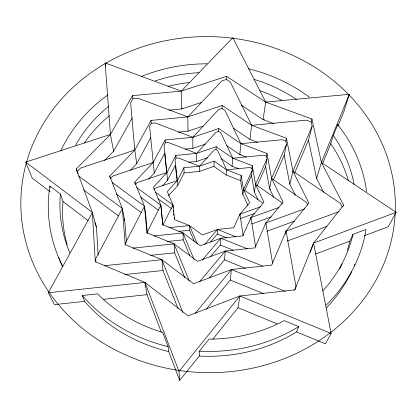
<?xml version="1.0" encoding="UTF-8"?>
<svg xmlns="http://www.w3.org/2000/svg" width="417" height="417" viewBox="0 0 417 417"><rect width="100%" height="100%" fill="white"/><g stroke="black" fill="none" stroke-linecap="round" stroke-linejoin="round"><path stroke-width="0.63" d="M188.703 162.234L196.621 161.442L196.652 153.388L168.275 142.494L165.33 142.781L164.09 145.121L167.582 180.248L162.468 185.794M177.642 185.664L177.413 180.556L175.062 159.914L175.974 158.142L178.179 157.928L199.519 166.174L199.462 171.413L184.069 172.956L177.642 185.664L168.51 195.667M199.243 356.035L199.331 351.171L209.042 339.115A148.155 133.284 2 0 0 284.243 320.642L298.702 326.605L296.534 331.906A156.625 141.634 2 0 1 199.243 356.035L179.691 380.377L168.708 351.578L168.134 346.626L162.703 332.406A148.155 133.284 2 0 1 97.573 293.865L82.279 295.502L84.604 301.371A156.625 141.634 2 0 0 168.708 351.578M226.212 175.031L213.916 166.399L214.156 161.113L199.55 166.164L214.046 150.136L216.027 149.458L217.726 150.631L226.608 169.823L226.212 175.031L240.614 180.577L242.882 194.51L247.938 205.456M216.027 149.458L216.162 146.711L196.694 153.373L215.985 132.267L218.628 131.376L220.89 132.924L232.795 158.231L232.076 166.211L238.336 168.604M218.628 131.376L218.779 128.519L192.784 137.308L165.137 139.976L153.211 162.489L134.748 182.067L134.988 183.636M246.348 157.094L239.796 154.613L240.948 143.688L224.998 110.463L222.026 108.462L222.198 105.48L187.89 116.896L221.787 80.95L226.405 79.444L230.356 82.055L251.68 125.329L249.924 139.419L257.716 142.338M226.405 79.444L226.598 76.321L181.301 91.078L232.842 37.655L265.692 102.102L263.096 119.632L273.891 123.62M210.559 241.876L217.226 234.073L217.523 229.454L233.728 227.75L239.926 214.182L249.663 202.766L243.502 189.495L241.203 175.427L226.608 169.823L214.156 161.113M210.257 256.903L220.317 245.019L220.828 238.222L242.72 235.902L250.966 217.533L263.935 202.167L255.527 184.392L252.311 165.658L232.795 158.231L216.162 146.711M209.303 278.024L224.502 259.838L225.316 251.039L254.943 247.865L265.869 222.913L283.101 202.188L271.561 178.393L267.016 153.508L240.948 143.688L218.779 128.519M240.614 180.577L241.203 175.427M206.279 309.159L230.226 280.021L231.456 269.512L271.681 265.134L286.083 231.07L308.893 203.063L292.948 171.215L286.453 138.256L251.68 125.329L222.198 105.48M239.78 215.38L239.926 214.182L260.406 206.842M242.882 194.51L243.502 189.495L252.259 170.172L251.941 168.317L252.311 165.658M244.675 190.548L251.534 175.375L252.259 170.172M258.055 199.852L254.365 191.997L255.527 184.392L267.005 158.71L266.557 156.245L267.016 153.508M250.685 219.332L250.966 217.533L278.978 207.447M212.816 339.13L238.05 307.71L239.905 295.987L294.736 289.888L313.579 243.064L343.603 205.101L321.382 162.494L311.963 119.012L265.692 102.102L226.598 76.321M257.206 185.617L265.639 166.68L266.901 159.325M286.453 138.256L285.864 141.082L286.5 144.308L271.561 178.393L269.601 188.666L273.787 197.366M265.634 224.101L265.869 222.913L304.618 208.854M273.422 179.92L284.206 155.207L286.5 144.308M295.262 195.229L289.825 184.241L292.948 171.215L312.135 126.2L311.218 121.946L311.963 119.012M294.564 173.086L308.512 140.248L312.135 126.2M285.322 234L286.083 231.07L338.958 211.685M323.649 192.19L316.566 178.393L321.382 162.494L349.337 94.31L265.692 102.102M322.675 163.454L330.738 143.735L333.313 135.462L337.754 124.615A159.747 143.797 2 0 1 366.6 191.617M337.379 125.819L337.754 124.615M349.337 94.31L343.712 112.001L338.01 125.955M310.316 252.337L310.946 250.539M311.16 249.939L313.579 243.064L396.15 212.336L321.382 162.494M343.201 206.107L343.603 205.101M294.699 290.268L295.825 287.48M347.34 250.289A145.262 131.287 2 0 0 349.879 241.141L353.011 234.302L366.058 229.428A159.747 143.797 2 0 1 326.224 305.119M162.88 225.206L172.972 205.023L167.321 191.575L177.413 180.556L183.928 167.723L199.519 166.174M167.582 180.248L175.312 165.221L177.053 180.519M262.866 266.14L225.316 251.039L197.476 261.37L174.082 243.877L146.94 232.858L144.48 206.269L125.371 243.158L125.522 245.055M247.312 248.803L220.828 238.222L200.296 245.764L182.995 232.957L162.87 224.857L160.868 205.237L153.409 187.16L167.045 172.456L175.849 155.432L196.652 153.388M148.494 179.268L154.274 173.091L164.673 153.294L166.81 173.128M285.337 291.374L231.456 269.512L193.577 283.768L161.859 259.702L125.189 244.643L122.358 208.568L95.681 258.78L95.868 262.006M130.448 170.219L136.724 163.636L150.735 137.688M188.036 131.209L187.812 116.922L151.022 120.419L151.298 123.338L149.609 126.434L154.274 173.091M110.098 177.684L109.76 176.089L134.821 150.068L151.022 120.419M396.15 212.336L388.263 226.744L364.432 235.683M84.604 301.371L54.398 304.624L48.325 292.739L92.36 212.55L95.285 261.714L144.949 282.45L188.093 315.862L239.905 295.987L331.108 333.459L325.375 343.837L296.534 331.906M104.547 160.482L113.612 151.199L132.278 117.86M168.968 110.171L181.708 108.952L181.202 91.109L132.497 95.634L132.887 98.683L130.62 102.691L134.821 150.068L136.724 163.636M77.88 173.832L76.295 168.937L110.432 134.456L132.497 95.634M179.691 380.377L178.997 371.385L239.905 295.987M195.239 313.339L231.456 269.512M199.738 281.491L225.316 251.039M202.235 260.104L220.828 238.222M204.669 244.461L217.523 229.454L236.053 236.83M192.894 137.271L218.508 109.635L222.026 108.462M154.035 189.339L155.088 188.203L177.413 180.556M135.144 184.679L137.063 182.641L167.045 172.456M182.698 107.977L181.802 108.92L201.484 102.42M110.323 178.752L112.939 176.031L153.211 162.489M77.077 171.658L80.653 168.041L134.821 150.068M315.476 254.047L349.879 241.141M287.277 241.052L326.907 226.421M217.523 229.454L202.339 234.995L189.516 225.576L174.577 219.592L172.982 205.055L173.118 207.478M267.062 231.18L294.459 221.182M251.696 223.986L271.201 216.929M240.562 218.513L254.599 213.468M199.493 171.403L213.916 166.399M196.662 161.426L207.697 157.631M185.247 149.098L192.842 148.358L205.492 144.047M203.074 126.153L187.963 131.235L178.445 132.147M50.134 191.737L32.198 178.09L25.708 162.083L110.432 134.456L105.162 62.904L181.202 91.109M48.325 292.739L144.949 282.45L178.997 371.385M103.437 299.349L147.003 294.663L161.306 332.172M124.735 274.542L162.979 270.497L178.049 308.523M167.113 241.511L183.23 239.843L189.808 255.657M132.632 248.167L174.082 243.877L189.255 280.943M150.396 255.366L174.64 252.838L184.794 277.753M104.25 265.738L161.859 259.702L182.849 312.416M169.005 227.666L189.516 225.576L197.205 243.731M178.846 231.336L189.589 230.236L194.463 241.782M153.863 235.949L182.995 232.957L194.051 259.442M226.608 169.823L249.877 167.53L251.941 168.317M240.948 143.688L282.173 139.711L285.864 141.082M241.057 154.488L239.796 154.613L226.843 145.684M232.795 158.231L263.789 155.202L266.557 156.245M151.298 123.338L155.192 122.968L192.842 137.292L192.894 148.343M251.68 125.329L306.292 120.143L311.218 121.946M264.357 119.512L263.096 119.632L241.198 105.011M132.887 98.683L138.069 98.204L187.812 116.922M217.226 234.073L226.921 237.94M220.317 245.019L233.473 250.294M224.502 259.838L245.55 268.345M230.226 280.021L263.508 293.61M238.05 307.71L276.961 323.811M233.301 128.118L249.924 139.419M292.948 171.215L340.397 203.392L342.326 207.093M271.561 178.393L306.573 202.448L307.871 205.055M270.659 189.396L269.601 188.666L265.639 166.68M255.527 184.392L281.381 202.344L282.236 204.101M221.088 158.554L232.076 166.211M243.502 189.495L262.658 202.907M155.452 192.279L172.951 204.976M157.986 198.747L171.71 208.735M136.635 187.483L160.826 205.133M140.93 197.382L158.45 210.22M112.105 182.401L144.444 206.18L134.748 182.067M116.301 194.155L141.603 212.858M78.677 176L122.311 208.448L109.76 176.089M83.447 189.745L118.574 216.027M25.708 162.083L92.298 212.389L76.295 168.937M62.8 266.588A159.747 143.797 2 0 1 49.904 186.076L60.413 194.046L63.03 201.541A145.262 131.287 2 0 0 67.168 244.763M63.03 201.541L88.149 220.645M173.258 209.897L173.467 211.716M145.288 214.745L145.82 216.074L147.342 232.566M124 218.816L124.693 220.603M94.81 222.688L96.353 226.884M49.904 186.076L50.337 187.249M92.36 212.55L96.442 227.135L98.146 255.058M308.512 140.248L316.566 178.393M122.358 208.568L124.761 220.791L126.434 242.016M313.579 243.064L331.108 333.459M284.206 155.207L289.825 184.241M110.432 134.456L113.612 151.199M286.083 231.07L296.049 286.922M105.162 62.904L105.71 66.053M251.534 175.375L254.365 191.997M265.869 222.913L272.567 263.085M144.949 282.45L147.003 294.663M250.966 217.533L255.595 246.838M239.926 214.182L243.179 235.647M144.48 206.269L145.799 216.022M173.665 213.504L173.858 215.297M174.124 217.69L174.254 218.894M161.859 259.702L162.979 270.497M161.598 213.165L162.349 220.551M162.416 221.166L162.729 224.273M161.134 208.276L160.853 205.2L147.013 232.451L147.112 233.551M161.191 208.891L161.52 212.514M165.137 139.976L165.33 142.781M174.082 243.877L174.64 252.838M175.849 155.432L175.974 158.142M182.995 232.957L183.23 239.843M183.928 167.723L184.069 172.956M189.516 225.576L189.589 230.236M354.831 264.248A156.625 141.634 2 0 1 354.351 265.415M351.495 271.795A156.625 141.634 2 0 1 326.23 308.043M62.482 266.635A156.625 141.634 2 0 1 58.724 257.237M342.055 263.898A145.262 131.287 2 0 1 339.542 269.059M84.286 143.047A145.262 131.287 2 0 1 109.353 115.744M168.046 86.361A145.262 131.287 2 0 1 188.943 82.587M259.796 90.625A145.262 131.287 2 0 1 282.059 100.518M330.738 143.735A145.262 131.287 2 0 1 348.409 180.811M298.702 326.605A159.747 143.797 2 0 1 199.331 351.171M168.134 346.626A159.747 143.797 2 0 1 82.279 295.502M60.866 150.678A159.747 143.797 2 0 1 107.925 94.878M141.368 76.483A159.747 143.797 2 0 1 207.124 63.811M248.516 68.784A159.747 143.797 2 0 1 309.471 97.234M353.011 234.302A148.155 133.284 2 0 1 322.732 290.972M69.894 252.957A148.155 133.284 2 0 1 60.418 194.046M75.654 145.163A148.155 133.284 2 0 1 108.801 106.205M155.218 80.929A148.155 133.284 2 0 1 199.034 72.699M254.297 79.475A148.155 133.284 2 0 1 296.539 99.481M333.313 135.462A148.155 133.284 2 0 1 354.096 184.397M101.816 342.253A187.28 168.009 2 0 0 394.763 219.337A187.28 168.009 2 0 0 127.732 52.323A187.28 168.009 2 0 0 101.816 342.253"/></g></svg>
